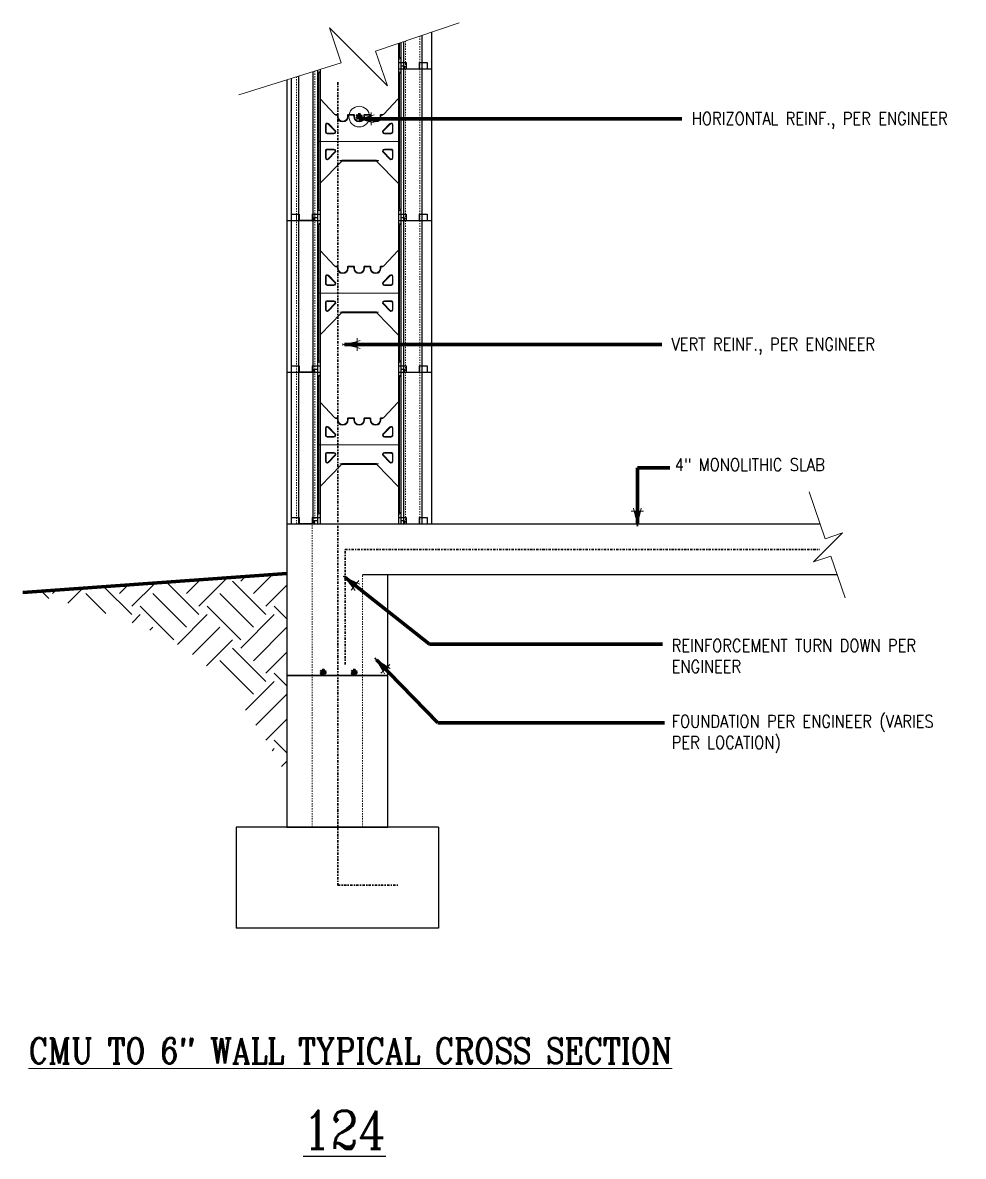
# Model space of a CAD drawing. Header units: inches. Extents: x -60 to 14.5, y 167.8 to 257.5.
import ezdxf

# ---------------------------------------------------------------- set-up
doc = ezdxf.new("R2010")
doc.units = ezdxf.units.IN
doc.header["$MEASUREMENT"] = 0
for name, pattern in [('CENTER', [2, 1.25, -0.25, 0.25, -0.25]), ('DASHED2', [0.375, 0.25, -0.125]), ('HIDDEN', [0.375, 0.25, -0.125])]:
    doc.linetypes.add(name, pattern=pattern)
doc.layers.get('Defpoints').update_dxf_attribs({"color": 252})
for name, color, linetype, lineweight in [('A2 Hatch', 8, 'Continuous', 9), ('DETAILS', 7, 'Continuous', 13), ('DIM', 3, 'Continuous', 13), ('GRADE', 5, 'Continuous', 100), ('REBAR', 2, 'CENTER', 30)]:
    doc.layers.add(name, color=color, linetype=linetype, lineweight=lineweight)
doc.styles.add('ARCTEXT', font='arctext.shx', dxfattribs={"width": 0.85})
doc.styles.add('RomanC', font='romanc.shx', dxfattribs={"width": 0.85, "height": 5})
doc.dimstyles.new('ARCTEXT1-4', dxfattribs={"dimtxt": 4, "dimasz": 2, "dimexe": 2, "dimexo": 2, "dimgap": 2, "dimtad": 1, "dimdec": 4, "dimzin": 3, "dimdsep": 46, "dimlunit": 4, "dimtxsty": 'ARCTEXT', "dimblk": 'ARCHTICK', "dimcen": 2, "dimaunit": 1, "dimadec": 0, "dimazin": 0, "dimtfac": 1, "dimtdec": 4, "dimtmove": 2, "dimatfit": 3, "dimldrblk": 'arrow', "dimfxl": 0, "dimtolj": 1, "dimtzin": 0, "dimarcsym": 0})

# ---------------------------------------------------------------- blocks, each defined once
blk = doc.blocks.new('_ArchTick')
at = {"color": 0, "linetype": 'ByBlock', "const_width": 0.15}
blk.add_lwpolyline([(-0.5, -0.5), (0.5, 0.5)], dxfattribs=at)
blk = doc.blocks.new('arrow')
at = {"layer": 'DIM'}
blk.add_hatch(color=253, dxfattribs=at).paths.add_polyline_path([(-2, 0.5), (-2, -0.5), (0, 0)])
at = {"layer": 'DIM', "lineweight": 9}
for points in [[(-2, 0.98), (-2, 0.5), (-2.47, 0.62)], [(0.37, 0.09), (0, 0)], [(0.37, -0.09), (0, 0)], [(-2, -0.98), (-2, -0.5), (-2.47, -0.62)]]:
    blk.add_lwpolyline(points, dxfattribs=at)
at = {"layer": 'DIM', "lineweight": 15}
blk.add_lwpolyline([(0, 0), (-2, -0.5), (-2, 0.5), (0, 0)], dxfattribs=at)

msp = doc.modelspace()

# ---------------------------------------------------------------- hatches: boundary and pattern name
at = {"layer": 'A2 Hatch', "ltscale": 0.15}
h = msp.add_hatch(dxfattribs=at)
h.set_pattern_fill('EARTH', color=256, scale=15, angle=45, style=0)
h.set_pattern_definition([(45, (-8632.0717, 3159.999), (4e-16, 5.3033009), [3.75, -3.75]), (45, (-8633.066, 3160.9932), (4e-16, 5.3033009), [3.75, -3.75]), (45, (-8634.0604, 3161.9876), (4e-16, 5.3033009), [3.75, -3.75]), (135, (-8634.0604, 3162.6505), (-5.3033009, 4e-16), [3.75, -3.75]), (135, (-8633.066, 3163.645), (-5.3033009, 4e-16), [3.75, -3.75]), (135, (-8632.0717, 3164.6392), (-5.3033009, 4e-16), [3.75, -3.75])])
edge = h.paths.add_edge_path()
edge.add_line((-39.064, 213.944), (-59.973, 212.455))
edge.add_spline(control_points=[(-59.973, 212.455), (-54.767, 211.273), (-45.691, 209.212), (-41.045, 201.312), (-39.064, 197.944)], knot_values=[0, 0, 0, 0, 15.18061, 26.4642, 26.4642, 26.4642, 26.4642], degree=3, periodic=0)
edge.add_line((-39.064, 197.944), (-39.064, 213.944))
at = {"layer": 'REBAR', "ltscale": 0.15}
h = msp.add_hatch(color=256, dxfattribs=at)
edge = h.paths.add_edge_path()
edge.add_arc((-33.339, 250.111), 0.224, 0, 360)
h = msp.add_hatch(color=256, dxfattribs=at)
edge = h.paths.add_edge_path()
edge.add_arc((-36.193, 206.145), 0.224, 0, 360)
h = msp.add_hatch(color=256, dxfattribs=at)
edge = h.paths.add_edge_path()
edge.add_arc((-33.739, 206.145), 0.224, 0, 360)

# ---------------------------------------------------------------- linework, layer by layer
at = {"color": 1}
for p, q in [((-27.614, 256.794), (-27.614, 253.886)), ((-30.239, 255.904), (-30.239, 253.886)), ((-30.039, 255.972), (-30.039, 253.886)), ((-29.824, 256.045), (-29.824, 253.886)), ((-28.379, 256.535), (-28.379, 253.886)), ((-30.239, 254.386), (-30.239, 241.886)), ((-30.239, 254.386), (-29.614, 254.386)), ((-30.239, 254.386), (-30.239, 253.886)), ((-30.239, 254.386), (-29.614, 254.386)), ((-30.239, 254.386), (-30.239, 253.886)), ((-30.239, 254.386), (-29.614, 254.386)), ((-30.239, 254.386), (-30.239, 253.886)), ((-30.239, 254.386), (-29.614, 254.386)), ((-30.239, 254.386), (-30.239, 253.886)), ((-30.239, 253.886), (-30.039, 253.886)), ((-30.239, 253.886), (-27.614, 253.886)), ((-30.239, 253.886), (-30.039, 253.886)), ((-30.239, 253.886), (-27.614, 253.886)), ((-30.239, 253.886), (-30.039, 253.886)), ((-30.239, 253.886), (-27.614, 253.886)), ((-30.239, 253.886), (-30.039, 253.886)), ((-30.239, 253.886), (-27.614, 253.886)), ((-30.039, 254.136), (-30.039, 241.886)), ((-30.039, 254.136), (-29.789, 254.136)), ((-30.039, 254.136), (-29.789, 254.136)), ((-30.039, 254.136), (-29.789, 254.136)), ((-30.039, 254.136), (-29.789, 254.136)), ((-29.824, 253.886), (-27.614, 253.886)), ((-29.824, 253.886), (-29.824, 241.886)), ((-29.824, 253.886), (-27.614, 253.886)), ((-29.824, 253.886), (-27.614, 253.886)), ((-29.824, 253.886), (-27.614, 253.886)), ((-29.789, 254.136), (-29.789, 253.886)), ((-29.789, 254.136), (-29.789, 253.886)), ((-29.789, 254.136), (-29.789, 253.886)), ((-29.789, 254.136), (-29.789, 253.886)), ((-29.614, 254.386), (-29.614, 253.886)), ((-29.614, 254.386), (-29.614, 253.886)), ((-29.614, 254.386), (-29.614, 253.886)), ((-29.614, 254.386), (-29.614, 253.886)), ((-28.589, 254.386), (-28.589, 253.886)), ((-28.589, 254.386), (-27.964, 254.386)), ((-28.589, 254.386), (-28.589, 253.886)), ((-28.589, 254.386), (-27.964, 254.386)), ((-28.589, 254.386), (-28.589, 253.886)), ((-28.589, 254.386), (-27.964, 254.386)), ((-28.589, 254.386), (-28.589, 253.886)), ((-28.589, 254.386), (-27.964, 254.386)), ((-28.379, 253.886), (-28.379, 241.886)), ((-27.964, 254.386), (-27.964, 253.886)), ((-27.964, 254.386), (-27.964, 253.886)), ((-27.964, 254.386), (-27.964, 253.886)), ((-27.964, 254.386), (-27.964, 253.886)), ((-27.614, 253.886), (-27.614, 241.886)), ((-39.064, 253.024), (-39.064, 241.886)), ((-38.714, 253.133), (-38.714, 241.886)), ((-38.139, 253.313), (-38.139, 241.886)), ((-37.014, 253.665), (-37.014, 241.886)), ((-36.639, 253.783), (-36.639, 241.886)), ((-36.439, 253.845), (-36.439, 241.886)), ((-38.714, 242.386), (-38.089, 242.386)), ((-38.714, 242.386), (-38.714, 229.886)), ((-38.714, 242.386), (-38.089, 242.386)), ((-38.714, 242.386), (-38.089, 242.386)), ((-38.714, 242.386), (-38.089, 242.386)), ((-38.139, 242.386), (-38.139, 229.886)), ((-38.089, 242.386), (-38.089, 241.886)), ((-38.089, 242.386), (-38.089, 241.886)), ((-38.089, 242.386), (-38.089, 241.886)), ((-38.089, 242.386), (-38.089, 241.886)), ((-37.064, 242.386), (-37.064, 241.886)), ((-37.064, 242.386), (-36.439, 242.386)), ((-37.064, 242.386), (-37.064, 241.886)), ((-37.064, 242.386), (-36.439, 242.386)), ((-37.064, 242.386), (-37.064, 241.886)), ((-37.064, 242.386), (-36.439, 242.386)), ((-37.064, 242.386), (-37.064, 241.886)), ((-37.064, 242.386), (-36.439, 242.386)), ((-37.014, 242.386), (-37.014, 229.886)), ((-36.439, 242.386), (-36.439, 229.886)), ((-36.439, 242.386), (-36.439, 241.886)), ((-36.439, 242.386), (-36.439, 241.886)), ((-36.439, 242.386), (-36.439, 241.886)), ((-36.439, 242.386), (-36.439, 241.886)), ((-30.239, 242.386), (-30.239, 229.886)), ((-30.239, 242.386), (-29.614, 242.386)), ((-30.239, 242.386), (-30.239, 241.886)), ((-30.239, 242.386), (-29.614, 242.386)), ((-30.239, 242.386), (-30.239, 241.886)), ((-30.239, 242.386), (-29.614, 242.386)), ((-30.239, 242.386), (-30.239, 241.886)), ((-30.239, 242.386), (-29.614, 242.386)), ((-30.239, 242.386), (-30.239, 241.886)), ((-29.614, 242.386), (-29.614, 241.886)), ((-29.614, 242.386), (-29.614, 241.886)), ((-29.614, 242.386), (-29.614, 241.886)), ((-29.614, 242.386), (-29.614, 241.886)), ((-28.589, 242.386), (-28.589, 241.886)), ((-28.589, 242.386), (-27.964, 242.386)), ((-28.589, 242.386), (-28.589, 241.886)), ((-28.589, 242.386), (-27.964, 242.386)), ((-28.589, 242.386), (-28.589, 241.886)), ((-28.589, 242.386), (-27.964, 242.386)), ((-28.589, 242.386), (-28.589, 241.886)), ((-28.589, 242.386), (-27.964, 242.386)), ((-27.964, 242.386), (-27.964, 241.886)), ((-27.964, 242.386), (-27.964, 241.886)), ((-27.964, 242.386), (-27.964, 241.886)), ((-27.964, 242.386), (-27.964, 241.886)), ((-39.064, 241.886), (-36.439, 241.886)), ((-39.064, 241.886), (-36.889, 241.886)), ((-39.064, 241.886), (-39.064, 229.886)), ((-39.064, 241.886), (-36.889, 241.886)), ((-39.064, 241.886), (-36.439, 241.886)), ((-39.064, 241.886), (-36.439, 241.886)), ((-39.064, 241.886), (-36.889, 241.886)), ((-39.064, 241.886), (-36.889, 241.886)), ((-39.064, 241.886), (-36.439, 241.886)), ((-39.064, 241.886), (-36.439, 241.886)), ((-39.064, 241.886), (-36.889, 241.886)), ((-39.064, 241.886), (-36.889, 241.886)), ((-39.064, 241.886), (-36.439, 241.886)), ((-39.064, 241.886), (-36.439, 241.886)), ((-39.064, 241.886), (-36.889, 241.886)), ((-39.064, 241.886), (-36.889, 241.886)), ((-39.064, 241.886), (-36.439, 241.886)), ((-37.014, 241.886), (-38.139, 241.886)), ((-37.014, 241.886), (-38.139, 241.886)), ((-37.014, 241.886), (-38.139, 241.886)), ((-37.014, 241.886), (-38.139, 241.886)), ((-37.014, 241.886), (-38.139, 241.886)), ((-37.014, 241.886), (-38.139, 241.886)), ((-37.014, 241.886), (-38.139, 241.886)), ((-37.014, 241.886), (-38.139, 241.886)), ((-36.889, 242.136), (-36.889, 241.886)), ((-36.889, 242.136), (-36.639, 242.136)), ((-36.889, 242.136), (-36.889, 241.886)), ((-36.889, 242.136), (-36.639, 242.136)), ((-36.889, 242.136), (-36.889, 241.886)), ((-36.889, 242.136), (-36.639, 242.136)), ((-36.889, 242.136), (-36.889, 241.886)), ((-36.889, 242.136), (-36.639, 242.136)), ((-36.639, 242.136), (-36.639, 229.886)), ((-36.639, 241.886), (-36.439, 241.886)), ((-36.639, 241.886), (-36.439, 241.886)), ((-36.639, 241.886), (-36.439, 241.886)), ((-36.639, 241.886), (-36.439, 241.886)), ((-36.639, 241.886), (-36.439, 241.886)), ((-36.639, 241.886), (-36.439, 241.886)), ((-36.639, 241.886), (-36.439, 241.886)), ((-36.639, 241.886), (-36.439, 241.886)), ((-30.239, 241.886), (-30.039, 241.886)), ((-30.239, 241.886), (-27.614, 241.886)), ((-30.239, 241.886), (-30.039, 241.886)), ((-30.239, 241.886), (-27.614, 241.886)), ((-30.239, 241.886), (-30.039, 241.886)), ((-30.239, 241.886), (-27.614, 241.886)), ((-30.239, 241.886), (-30.039, 241.886)), ((-30.239, 241.886), (-27.614, 241.886)), ((-30.039, 242.136), (-30.039, 229.886)), ((-30.039, 242.136), (-29.789, 242.136)), ((-30.039, 242.136), (-29.789, 242.136)), ((-30.039, 242.136), (-29.789, 242.136)), ((-30.039, 242.136), (-29.789, 242.136)), ((-29.824, 241.886), (-27.614, 241.886)), ((-29.824, 241.886), (-29.824, 229.886)), ((-29.824, 241.886), (-27.614, 241.886)), ((-29.824, 241.886), (-27.614, 241.886)), ((-29.824, 241.886), (-27.614, 241.886)), ((-29.789, 242.136), (-29.789, 241.886)), ((-29.789, 242.136), (-29.789, 241.886)), ((-29.789, 242.136), (-29.789, 241.886)), ((-29.789, 242.136), (-29.789, 241.886)), ((-28.379, 241.886), (-28.379, 229.886)), ((-27.614, 241.886), (-27.614, 229.886)), ((-39.064, 229.886), (-39.064, 217.886)), ((-39.064, 229.886), (-36.889, 229.886)), ((-39.064, 229.886), (-36.439, 229.886)), ((-39.064, 229.886), (-36.439, 229.886)), ((-39.064, 229.886), (-36.889, 229.886)), ((-39.064, 229.886), (-36.889, 229.886)), ((-39.064, 229.886), (-36.439, 229.886)), ((-39.064, 229.886), (-36.439, 229.886)), ((-39.064, 229.886), (-36.889, 229.886)), ((-39.064, 229.886), (-36.889, 229.886)), ((-39.064, 229.886), (-36.439, 229.886)), ((-39.064, 229.886), (-36.439, 229.886)), ((-39.064, 229.886), (-36.889, 229.886)), ((-39.064, 229.886), (-36.889, 229.886)), ((-39.064, 229.886), (-36.439, 229.886)), ((-39.064, 229.885), (-36.439, 229.885)), ((-39.064, 229.885), (-36.889, 229.885)), ((-38.714, 230.386), (-38.089, 230.386)), ((-38.714, 230.386), (-38.714, 217.886)), ((-38.714, 230.386), (-38.089, 230.386)), ((-38.714, 230.386), (-38.089, 230.386)), ((-38.714, 230.386), (-38.089, 230.386)), ((-38.139, 230.386), (-38.139, 217.886)), ((-37.014, 229.886), (-38.139, 229.886)), ((-37.014, 229.886), (-38.139, 229.886)), ((-37.014, 229.886), (-38.139, 229.886)), ((-37.014, 229.886), (-38.139, 229.886)), ((-37.014, 229.886), (-38.139, 229.886)), ((-37.014, 229.886), (-38.139, 229.886)), ((-37.014, 229.886), (-38.139, 229.886)), ((-37.014, 229.885), (-38.139, 229.885)), ((-38.089, 230.386), (-38.089, 229.886)), ((-38.089, 230.386), (-38.089, 229.886)), ((-38.089, 230.386), (-38.089, 229.886)), ((-38.089, 230.386), (-38.089, 229.886)), ((-37.064, 230.386), (-37.064, 229.886)), ((-37.064, 230.386), (-36.439, 230.386)), ((-37.064, 230.386), (-37.064, 229.886)), ((-37.064, 230.386), (-36.439, 230.386)), ((-37.064, 230.386), (-37.064, 229.886)), ((-37.064, 230.386), (-36.439, 230.386)), ((-37.064, 230.386), (-37.064, 229.886)), ((-37.064, 230.386), (-36.439, 230.386)), ((-37.014, 230.386), (-37.014, 217.886)), ((-36.889, 230.136), (-36.889, 229.886)), ((-36.889, 230.136), (-36.639, 230.136)), ((-36.889, 230.136), (-36.889, 229.886)), ((-36.889, 230.136), (-36.639, 230.136)), ((-36.889, 230.136), (-36.889, 229.886)), ((-36.889, 230.136), (-36.639, 230.136)), ((-36.889, 230.136), (-36.889, 229.886)), ((-36.889, 230.136), (-36.639, 230.136)), ((-36.639, 230.136), (-36.639, 217.886)), ((-36.639, 229.886), (-36.439, 229.886)), ((-36.639, 229.886), (-36.439, 229.886)), ((-36.639, 229.886), (-36.439, 229.886)), ((-36.639, 229.886), (-36.439, 229.886)), ((-36.639, 229.886), (-36.439, 229.886)), ((-36.639, 229.886), (-36.439, 229.886)), ((-36.639, 229.886), (-36.439, 229.886)), ((-36.639, 229.885), (-36.439, 229.885)), ((-36.439, 230.386), (-36.439, 217.886)), ((-36.439, 230.386), (-36.439, 229.886)), ((-36.439, 230.386), (-36.439, 229.886)), ((-36.439, 230.386), (-36.439, 229.886)), ((-36.439, 230.386), (-36.439, 229.886)), ((-30.239, 230.386), (-30.239, 217.886)), ((-30.239, 230.386), (-29.614, 230.386)), ((-30.239, 230.386), (-30.239, 229.886)), ((-30.239, 230.386), (-29.614, 230.386)), ((-30.239, 230.386), (-30.239, 229.886)), ((-30.239, 230.386), (-29.614, 230.386)), ((-30.239, 230.386), (-30.239, 229.886)), ((-30.239, 230.386), (-29.614, 230.386)), ((-30.239, 230.386), (-30.239, 229.886)), ((-30.239, 229.886), (-30.039, 229.886)), ((-30.239, 229.886), (-27.614, 229.886)), ((-30.239, 229.886), (-30.039, 229.886)), ((-30.239, 229.886), (-27.614, 229.886)), ((-30.239, 229.886), (-30.039, 229.886)), ((-30.239, 229.886), (-27.614, 229.886)), ((-30.239, 229.886), (-30.039, 229.886)), ((-30.239, 229.886), (-27.614, 229.886)), ((-30.039, 230.136), (-30.039, 217.886)), ((-30.039, 230.136), (-29.789, 230.136)), ((-30.039, 230.136), (-29.789, 230.136)), ((-30.039, 230.136), (-29.789, 230.136)), ((-30.039, 230.136), (-29.789, 230.136)), ((-29.824, 229.886), (-27.614, 229.886)), ((-29.824, 229.886), (-29.824, 217.886)), ((-29.824, 229.886), (-27.614, 229.886)), ((-29.824, 229.886), (-27.614, 229.886)), ((-29.824, 229.886), (-27.614, 229.886)), ((-29.789, 230.136), (-29.789, 229.886)), ((-29.789, 230.136), (-29.789, 229.886)), ((-29.789, 230.136), (-29.789, 229.886)), ((-29.789, 230.136), (-29.789, 229.886)), ((-29.614, 230.386), (-29.614, 229.886)), ((-29.614, 230.386), (-29.614, 229.886)), ((-29.614, 230.386), (-29.614, 229.886)), ((-29.614, 230.386), (-29.614, 229.886)), ((-28.589, 230.386), (-28.589, 229.886)), ((-28.589, 230.386), (-27.964, 230.386)), ((-28.589, 230.386), (-28.589, 229.886)), ((-28.589, 230.386), (-27.964, 230.386)), ((-28.589, 230.386), (-28.589, 229.886)), ((-28.589, 230.386), (-27.964, 230.386)), ((-28.589, 230.386), (-28.589, 229.886)), ((-28.589, 230.386), (-27.964, 230.386)), ((-28.379, 229.886), (-28.379, 217.886)), ((-27.964, 230.386), (-27.964, 229.886)), ((-27.964, 230.386), (-27.964, 229.886)), ((-27.964, 230.386), (-27.964, 229.886)), ((-27.964, 230.386), (-27.964, 229.886)), ((-27.614, 229.886), (-27.614, 217.886)), ((-38.714, 218.386), (-38.089, 218.386)), ((-38.714, 218.386), (-38.089, 218.386)), ((-38.089, 218.386), (-38.089, 217.886)), ((-38.089, 218.386), (-38.089, 217.886)), ((-37.064, 218.386), (-37.064, 217.886)), ((-37.064, 218.386), (-36.439, 218.386)), ((-37.064, 218.386), (-37.064, 217.886)), ((-37.064, 218.386), (-36.439, 218.386)), ((-36.889, 218.136), (-36.889, 217.886)), ((-36.889, 218.136), (-36.639, 218.136)), ((-36.889, 218.136), (-36.889, 217.886)), ((-36.889, 218.136), (-36.639, 218.136)), ((-36.439, 218.386), (-36.439, 217.886)), ((-36.439, 218.386), (-36.439, 217.886)), ((-30.239, 218.386), (-29.614, 218.386)), ((-30.239, 218.386), (-30.239, 217.886)), ((-30.239, 218.386), (-29.614, 218.386)), ((-30.239, 218.386), (-30.239, 217.886)), ((-30.039, 218.136), (-29.789, 218.136)), ((-30.039, 218.136), (-29.789, 218.136)), ((-29.789, 218.136), (-29.789, 217.886)), ((-29.789, 218.136), (-29.789, 217.886)), ((-29.614, 218.386), (-29.614, 217.886)), ((-29.614, 218.386), (-29.614, 217.886)), ((-28.589, 218.386), (-28.589, 217.886)), ((-28.589, 218.386), (-27.964, 218.386)), ((-28.589, 218.386), (-28.589, 217.886)), ((-28.589, 218.386), (-27.964, 218.386)), ((-27.964, 218.386), (-27.964, 217.886)), ((-27.964, 218.386), (-27.964, 217.886)), ((-39.064, 217.886), (-36.889, 217.886)), ((-39.064, 217.886), (-36.439, 217.886)), ((-39.064, 217.886), (-36.439, 217.886)), ((-39.064, 217.886), (-36.889, 217.886)), ((-39.064, 217.886), (-36.889, 217.886)), ((-39.064, 217.886), (-36.439, 217.886)), ((-39.064, 217.885), (-36.439, 217.885)), ((-39.064, 217.885), (-36.889, 217.885)), ((-37.014, 217.886), (-38.139, 217.886)), ((-37.014, 217.886), (-38.139, 217.886)), ((-37.014, 217.886), (-38.139, 217.886)), ((-37.014, 217.885), (-38.139, 217.885)), ((-36.639, 217.886), (-36.439, 217.886)), ((-36.639, 217.886), (-36.439, 217.886)), ((-36.639, 217.886), (-36.439, 217.886)), ((-36.639, 217.885), (-36.439, 217.885)), ((-30.239, 217.886), (-30.039, 217.886)), ((-30.239, 217.886), (-27.614, 217.886)), ((-30.239, 217.886), (-30.039, 217.886)), ((-30.239, 217.886), (-27.614, 217.886)), ((-29.824, 217.886), (-27.614, 217.886)), ((-29.824, 217.886), (-27.614, 217.886))]:
    msp.add_line(p, q, dxfattribs=at)
at = {"color": 1, "linetype": 'HIDDEN', "ltscale": 0.02}
for p, q in [((-30.239, 254.386), (-29.614, 254.386)), ((-30.239, 254.386), (-29.614, 254.386)), ((-30.239, 254.386), (-29.614, 254.386)), ((-30.239, 254.386), (-29.614, 254.386)), ((-30.039, 254.136), (-30.039, 253.886)), ((-30.039, 254.136), (-29.789, 254.136)), ((-30.039, 254.136), (-30.039, 253.886)), ((-30.039, 254.136), (-29.789, 254.136)), ((-30.039, 254.136), (-30.039, 253.886)), ((-30.039, 254.136), (-29.789, 254.136)), ((-30.039, 254.136), (-30.039, 253.886)), ((-30.039, 254.136), (-29.789, 254.136)), ((-29.789, 254.136), (-29.789, 253.886)), ((-29.789, 254.136), (-29.789, 253.886)), ((-29.789, 254.136), (-29.789, 253.886)), ((-29.789, 254.136), (-29.789, 253.886)), ((-29.614, 254.386), (-29.614, 253.886)), ((-29.614, 254.386), (-29.614, 253.886)), ((-29.614, 254.386), (-29.614, 253.886)), ((-29.614, 254.386), (-29.614, 253.886)), ((-28.589, 254.386), (-28.589, 253.886)), ((-28.589, 254.386), (-27.964, 254.386)), ((-28.589, 254.386), (-28.589, 253.886)), ((-28.589, 254.386), (-27.964, 254.386)), ((-28.589, 254.386), (-28.589, 253.886)), ((-28.589, 254.386), (-27.964, 254.386)), ((-28.589, 254.386), (-28.589, 253.886)), ((-28.589, 254.386), (-27.964, 254.386)), ((-27.964, 254.386), (-27.964, 253.886)), ((-27.964, 254.386), (-27.964, 253.886)), ((-27.964, 254.386), (-27.964, 253.886)), ((-27.964, 254.386), (-27.964, 253.886)), ((-38.714, 242.386), (-38.089, 242.386)), ((-38.714, 242.386), (-38.714, 241.886)), ((-38.714, 242.386), (-38.089, 242.386)), ((-38.714, 242.386), (-38.714, 241.886)), ((-38.714, 242.386), (-38.089, 242.386)), ((-38.714, 242.386), (-38.714, 241.886)), ((-38.714, 242.386), (-38.089, 242.386)), ((-38.714, 242.386), (-38.714, 241.886)), ((-38.089, 242.386), (-38.089, 241.886)), ((-38.089, 242.386), (-38.089, 241.886)), ((-38.089, 242.386), (-38.089, 241.886)), ((-38.089, 242.386), (-38.089, 241.886)), ((-37.064, 242.386), (-37.064, 241.886)), ((-37.064, 242.386), (-36.439, 242.386)), ((-37.064, 242.386), (-37.064, 241.886)), ((-37.064, 242.386), (-36.439, 242.386)), ((-37.064, 242.386), (-37.064, 241.886)), ((-37.064, 242.386), (-36.439, 242.386)), ((-37.064, 242.386), (-37.064, 241.886)), ((-37.064, 242.386), (-36.439, 242.386)), ((-30.239, 242.386), (-29.614, 242.386)), ((-30.239, 242.386), (-29.614, 242.386)), ((-30.239, 242.386), (-29.614, 242.386)), ((-30.239, 242.386), (-29.614, 242.386)), ((-29.614, 242.386), (-29.614, 241.886)), ((-29.614, 242.386), (-29.614, 241.886)), ((-29.614, 242.386), (-29.614, 241.886)), ((-29.614, 242.386), (-29.614, 241.886)), ((-28.589, 242.386), (-28.589, 241.886)), ((-28.589, 242.386), (-27.964, 242.386)), ((-28.589, 242.386), (-28.589, 241.886)), ((-28.589, 242.386), (-27.964, 242.386)), ((-28.589, 242.386), (-28.589, 241.886)), ((-28.589, 242.386), (-27.964, 242.386)), ((-28.589, 242.386), (-28.589, 241.886)), ((-28.589, 242.386), (-27.964, 242.386)), ((-27.964, 242.386), (-27.964, 241.886)), ((-27.964, 242.386), (-27.964, 241.886)), ((-27.964, 242.386), (-27.964, 241.886)), ((-27.964, 242.386), (-27.964, 241.886)), ((-30.039, 242.136), (-30.039, 241.886)), ((-30.039, 242.136), (-29.789, 242.136)), ((-30.039, 242.136), (-30.039, 241.886)), ((-30.039, 242.136), (-29.789, 242.136)), ((-30.039, 242.136), (-30.039, 241.886)), ((-30.039, 242.136), (-29.789, 242.136)), ((-30.039, 242.136), (-30.039, 241.886)), ((-30.039, 242.136), (-29.789, 242.136)), ((-29.789, 242.136), (-29.789, 241.886)), ((-29.789, 242.136), (-29.789, 241.886)), ((-29.789, 242.136), (-29.789, 241.886)), ((-29.789, 242.136), (-29.789, 241.886)), ((-38.714, 230.386), (-38.089, 230.386)), ((-38.714, 230.386), (-38.714, 229.886)), ((-38.714, 230.386), (-38.089, 230.386)), ((-38.714, 230.386), (-38.714, 229.886)), ((-38.714, 230.386), (-38.089, 230.386)), ((-38.714, 230.386), (-38.714, 229.886)), ((-38.714, 230.386), (-38.089, 230.386)), ((-38.714, 230.386), (-38.714, 229.886)), ((-38.089, 230.386), (-38.089, 229.886)), ((-38.089, 230.386), (-38.089, 229.886)), ((-38.089, 230.386), (-38.089, 229.886)), ((-38.089, 230.386), (-38.089, 229.886)), ((-37.064, 230.386), (-37.064, 229.886)), ((-37.064, 230.386), (-36.439, 230.386)), ((-37.064, 230.386), (-37.064, 229.886)), ((-37.064, 230.386), (-36.439, 230.386)), ((-37.064, 230.386), (-37.064, 229.886)), ((-37.064, 230.386), (-36.439, 230.386)), ((-37.064, 230.386), (-37.064, 229.886)), ((-37.064, 230.386), (-36.439, 230.386)), ((-30.239, 230.386), (-29.614, 230.386)), ((-30.239, 230.386), (-29.614, 230.386)), ((-30.239, 230.386), (-29.614, 230.386)), ((-30.239, 230.386), (-29.614, 230.386)), ((-30.039, 230.136), (-30.039, 229.886)), ((-30.039, 230.136), (-29.789, 230.136)), ((-30.039, 230.136), (-30.039, 229.886)), ((-30.039, 230.136), (-29.789, 230.136)), ((-30.039, 230.136), (-30.039, 229.886)), ((-30.039, 230.136), (-29.789, 230.136)), ((-30.039, 230.136), (-30.039, 229.886)), ((-30.039, 230.136), (-29.789, 230.136)), ((-29.789, 230.136), (-29.789, 229.886)), ((-29.789, 230.136), (-29.789, 229.886)), ((-29.789, 230.136), (-29.789, 229.886)), ((-29.789, 230.136), (-29.789, 229.886)), ((-29.614, 230.386), (-29.614, 229.886)), ((-29.614, 230.386), (-29.614, 229.886)), ((-29.614, 230.386), (-29.614, 229.886)), ((-29.614, 230.386), (-29.614, 229.886)), ((-28.589, 230.386), (-28.589, 229.886)), ((-28.589, 230.386), (-27.964, 230.386)), ((-28.589, 230.386), (-28.589, 229.886)), ((-28.589, 230.386), (-27.964, 230.386)), ((-28.589, 230.386), (-28.589, 229.886)), ((-28.589, 230.386), (-27.964, 230.386)), ((-28.589, 230.386), (-28.589, 229.886)), ((-28.589, 230.386), (-27.964, 230.386)), ((-27.964, 230.386), (-27.964, 229.886)), ((-27.964, 230.386), (-27.964, 229.886)), ((-27.964, 230.386), (-27.964, 229.886)), ((-27.964, 230.386), (-27.964, 229.886)), ((-38.714, 218.386), (-38.089, 218.386)), ((-38.714, 218.386), (-38.714, 217.886)), ((-38.714, 218.386), (-38.089, 218.386)), ((-38.714, 218.386), (-38.714, 217.886)), ((-38.089, 218.386), (-38.089, 217.886)), ((-38.089, 218.386), (-38.089, 217.886)), ((-37.064, 218.386), (-37.064, 217.886)), ((-37.064, 218.386), (-36.439, 218.386)), ((-37.064, 218.386), (-37.064, 217.886)), ((-37.064, 218.386), (-36.439, 218.386)), ((-30.239, 218.386), (-29.614, 218.386)), ((-30.239, 218.386), (-29.614, 218.386)), ((-30.039, 218.136), (-30.039, 217.886)), ((-30.039, 218.136), (-29.789, 218.136)), ((-30.039, 218.136), (-30.039, 217.886)), ((-30.039, 218.136), (-29.789, 218.136)), ((-29.789, 218.136), (-29.789, 217.886)), ((-29.789, 218.136), (-29.789, 217.886)), ((-29.614, 218.386), (-29.614, 217.886)), ((-29.614, 218.386), (-29.614, 217.886)), ((-28.589, 218.386), (-28.589, 217.886)), ((-28.589, 218.386), (-27.964, 218.386)), ((-28.589, 218.386), (-28.589, 217.886)), ((-28.589, 218.386), (-27.964, 218.386)), ((-27.964, 218.386), (-27.964, 217.886)), ((-27.964, 218.386), (-27.964, 217.886))]:
    msp.add_line(p, q, dxfattribs=at)
at = {"ltscale": 0.15}
for p, q in [((-38.089, 241.886), (-37.064, 241.886)), ((-38.089, 241.886), (-37.064, 241.886)), ((-38.089, 241.886), (-37.064, 241.886)), ((-38.089, 241.886), (-37.064, 241.886)), ((-38.089, 241.886), (-37.064, 241.886)), ((-38.089, 241.886), (-37.064, 241.886)), ((-38.089, 241.886), (-37.064, 241.886)), ((-38.089, 241.886), (-37.064, 241.886)), ((-38.089, 229.886), (-37.064, 229.886)), ((-38.089, 229.886), (-37.064, 229.886)), ((-38.089, 229.886), (-37.064, 229.886)), ((-38.089, 229.886), (-37.064, 229.886)), ((-38.089, 229.886), (-37.064, 229.886)), ((-38.089, 229.886), (-37.064, 229.886)), ((-38.089, 229.886), (-37.064, 229.886)), ((-38.089, 229.885), (-37.064, 229.885)), ((-38.089, 217.886), (-37.064, 217.886)), ((-38.089, 217.886), (-37.064, 217.886)), ((-38.089, 217.886), (-37.064, 217.886)), ((-38.089, 217.885), (-37.064, 217.885)), ((-37.064, 217.886), (3.132, 217.886)), ((-33.064, 213.886), (4.488, 213.886)), ((-27.064, 193.886), (-43.064, 193.886)), ((-43.064, 193.886), (-43.064, 185.886)), ((-27.064, 193.886), (-27.064, 185.886)), ((-27.064, 185.886), (-43.064, 185.886))]:
    msp.add_line(p, q, dxfattribs=at)
msp.add_lwpolyline([(-39.064, 217.886), (-39.064, 205.886), (-31.064, 205.886), (-31.064, 213.886)], dxfattribs=at)
msp.add_lwpolyline([(-39.064, 193.886), (-31.064, 193.886), (-31.064, 205.886), (-39.064, 205.886)], close=True, dxfattribs=at)
at = {"layer": 'A2 Hatch', "linetype": 'DASHED2', "ltscale": 0.15}
for p, q in [((-29.664, 256.099), (-29.664, 253.886)), ((-28.539, 256.481), (-28.539, 253.886)), ((-29.664, 253.886), (-29.664, 241.886)), ((-28.539, 253.886), (-28.539, 241.886)), ((-38.299, 253.263), (-38.299, 241.886)), ((-36.854, 253.715), (-36.854, 241.886)), ((-38.299, 242.386), (-38.299, 229.886)), ((-36.854, 242.386), (-36.854, 229.886)), ((-29.664, 241.886), (-29.664, 229.886)), ((-28.539, 241.886), (-28.539, 229.886)), ((-38.299, 230.386), (-38.299, 217.886)), ((-36.854, 230.386), (-36.854, 217.886)), ((-29.664, 229.886), (-29.664, 217.886)), ((-28.539, 229.886), (-28.539, 217.886))]:
    msp.add_line(p, q, dxfattribs=at)
at = {"layer": 'A2 Hatch', "linetype": 'HIDDEN', "ltscale": 0.15}
for p, q in [((-37.064, 205.886), (-37.064, 217.886)), ((-33.064, 205.886), (-33.064, 213.886)), ((-37.064, 193.886), (-37.064, 205.886)), ((-33.064, 193.886), (-33.064, 205.886))]:
    msp.add_line(p, q, dxfattribs=at)
at = {"layer": 'A2 Hatch', "ltscale": 0.15}
msp.add_circle((-33.339, 250.111), 0.816, dxfattribs=at)
at = {"layer": 'DETAILS', "color": 6, "lineweight": 20}
for p, q in [((-30.239, 255.904), (-30.239, 254.786)), ((-30.139, 255.938), (-30.139, 254.813)), ((-30.232, 254.761), (-30.173, 254.659)), ((-30.139, 254.813), (-30.139, 254.849)), ((-30.086, 254.709), (-30.132, 254.788)), ((-30.173, 254.659), (-30.086, 254.709)), ((-36.591, 253.612), (-36.504, 253.662)), ((-36.545, 253.533), (-36.591, 253.612)), ((-36.539, 253.511), (-36.539, 242.813)), ((-36.539, 253.472), (-36.539, 253.508)), ((-36.504, 253.662), (-36.445, 253.56)), ((-36.439, 253.535), (-36.439, 251.556)), ((-30.239, 251.556), (-30.239, 253.535)), ((-30.232, 253.56), (-30.173, 253.662)), ((-30.173, 253.662), (-30.086, 253.612)), ((-30.139, 253.511), (-30.139, 242.813)), ((-30.139, 253.508), (-30.139, 253.472)), ((-30.086, 253.612), (-30.132, 253.533)), ((-36.439, 251.556), (-36.439, 244.794)), ((-36.411, 251.487), (-35.293, 250.296)), ((-31.384, 250.296), (-30.267, 251.487)), ((-30.239, 244.794), (-30.239, 251.556)), ((-36.014, 249.447), (-36.014, 248.906)), ((-35.964, 249.447), (-35.964, 248.906)), ((-35.272, 248.975), (-35.792, 249.516)), ((-35.236, 249.009), (-35.755, 249.55)), ((-35.221, 250.266), (-35.214, 250.266)), ((-35.064, 250.266), (-35.221, 250.266)), ((-35.214, 250.266), (-35.214, 250.216)), ((-35.214, 250.216), (-35.114, 250.216)), ((-35.064, 250.166), (-35.064, 250.111)), ((-35.014, 250.111), (-35.014, 250.216)), ((-34.264, 250.216), (-34.264, 250.111)), ((-33.764, 250.266), (-34.214, 250.266)), ((-34.214, 250.111), (-34.214, 250.166)), ((-34.164, 250.216), (-33.814, 250.216)), ((-33.764, 250.166), (-33.764, 250.111)), ((-33.714, 250.111), (-33.714, 250.216)), ((-32.964, 250.216), (-32.964, 250.111)), ((-32.464, 250.266), (-32.914, 250.266)), ((-32.914, 250.111), (-32.914, 250.166)), ((-32.864, 250.216), (-32.514, 250.216)), ((-32.464, 250.166), (-32.464, 250.111)), ((-32.414, 250.111), (-32.414, 250.216)), ((-31.664, 250.216), (-31.664, 250.111)), ((-31.456, 250.266), (-31.614, 250.266)), ((-31.614, 250.111), (-31.614, 250.166)), ((-31.564, 250.216), (-31.464, 250.216)), ((-31.464, 250.216), (-31.464, 250.266)), ((-31.464, 250.266), (-31.456, 250.266)), ((-30.922, 249.55), (-31.441, 249.009)), ((-30.886, 249.516), (-31.405, 248.975)), ((-30.714, 248.906), (-30.714, 249.447)), ((-30.664, 248.906), (-30.664, 249.447)), ((-35.864, 248.806), (-35.344, 248.806)), ((-35.864, 248.756), (-35.344, 248.756)), ((-31.333, 248.806), (-30.814, 248.806)), ((-31.333, 248.756), (-30.814, 248.756)), ((-36.539, 248.136), (-30.139, 248.136)), ((-36.014, 247.386), (-36.014, 246.845)), ((-35.964, 247.386), (-35.964, 246.845)), ((-35.344, 247.536), (-35.864, 247.536)), ((-35.344, 247.486), (-35.864, 247.486)), ((-35.792, 246.775), (-35.272, 247.316)), ((-35.755, 246.741), (-35.236, 247.282)), ((-31.441, 247.282), (-30.922, 246.741)), ((-31.405, 247.316), (-30.886, 246.775)), ((-30.814, 247.536), (-31.333, 247.536)), ((-30.814, 247.486), (-31.333, 247.486)), ((-30.714, 246.845), (-30.714, 247.386)), ((-30.664, 246.845), (-30.664, 247.386)), ((-36.409, 244.865), (-34.758, 246.542)), ((-34.709, 246.656), (-34.865, 246.64)), ((-34.865, 246.621), (-34.709, 246.606)), ((-33.339, 246.656), (-34.709, 246.656)), ((-34.709, 246.606), (-33.339, 246.606)), ((-34.652, 246.586), (-33.339, 246.586)), ((-31.968, 246.656), (-33.339, 246.656)), ((-33.339, 246.606), (-31.968, 246.606)), ((-33.339, 246.586), (-32.026, 246.586)), ((-31.812, 246.64), (-31.968, 246.656)), ((-31.968, 246.606), (-31.812, 246.621)), ((-31.92, 246.542), (-30.268, 244.865)), ((-36.439, 242.786), (-36.439, 244.794)), ((-30.239, 244.794), (-30.239, 242.786)), ((-36.545, 242.788), (-36.591, 242.709)), ((-36.591, 242.709), (-36.504, 242.659)), ((-36.539, 242.849), (-36.539, 242.813)), ((-36.504, 242.659), (-36.445, 242.761)), ((-30.232, 242.761), (-30.173, 242.659)), ((-30.173, 242.659), (-30.086, 242.709)), ((-30.139, 242.813), (-30.139, 242.849)), ((-30.086, 242.709), (-30.132, 242.788)), ((-36.591, 241.612), (-36.504, 241.662)), ((-36.545, 241.533), (-36.591, 241.612)), ((-36.539, 241.511), (-36.539, 230.813)), ((-36.539, 241.472), (-36.539, 241.508)), ((-36.504, 241.662), (-36.445, 241.56)), ((-36.439, 241.535), (-36.439, 239.556)), ((-30.239, 239.556), (-30.239, 241.535)), ((-30.232, 241.56), (-30.173, 241.662)), ((-30.173, 241.662), (-30.086, 241.612)), ((-30.139, 241.511), (-30.139, 230.813)), ((-30.139, 241.508), (-30.139, 241.472)), ((-30.086, 241.612), (-30.132, 241.533)), ((-36.439, 239.556), (-36.439, 232.794)), ((-30.239, 232.794), (-30.239, 239.556)), ((-36.411, 239.487), (-35.293, 238.296)), ((-31.384, 238.296), (-30.267, 239.487)), ((-35.221, 238.266), (-35.214, 238.266)), ((-35.064, 238.266), (-35.221, 238.266)), ((-35.214, 238.266), (-35.214, 238.216)), ((-35.214, 238.216), (-35.114, 238.216)), ((-35.064, 238.166), (-35.064, 238.111)), ((-35.014, 238.111), (-35.014, 238.216)), ((-34.264, 238.216), (-34.264, 238.111)), ((-33.764, 238.266), (-34.214, 238.266)), ((-34.214, 238.111), (-34.214, 238.166)), ((-34.164, 238.216), (-33.814, 238.216)), ((-33.764, 238.166), (-33.764, 238.111)), ((-33.714, 238.111), (-33.714, 238.216)), ((-32.964, 238.216), (-32.964, 238.111)), ((-32.464, 238.266), (-32.914, 238.266)), ((-32.914, 238.111), (-32.914, 238.166)), ((-32.864, 238.216), (-32.514, 238.216)), ((-32.464, 238.166), (-32.464, 238.111)), ((-32.414, 238.111), (-32.414, 238.216)), ((-31.664, 238.216), (-31.664, 238.111)), ((-31.456, 238.266), (-31.614, 238.266)), ((-31.614, 238.111), (-31.614, 238.166)), ((-31.564, 238.216), (-31.464, 238.216)), ((-31.464, 238.216), (-31.464, 238.266)), ((-31.464, 238.266), (-31.456, 238.266)), ((-36.014, 237.447), (-36.014, 236.906)), ((-35.964, 237.447), (-35.964, 236.906)), ((-35.272, 236.975), (-35.792, 237.516)), ((-35.236, 237.009), (-35.755, 237.55)), ((-30.922, 237.55), (-31.441, 237.009)), ((-30.886, 237.516), (-31.405, 236.975)), ((-30.714, 236.906), (-30.714, 237.447)), ((-30.664, 236.906), (-30.664, 237.447)), ((-36.539, 236.136), (-30.139, 236.136)), ((-35.864, 236.806), (-35.344, 236.806)), ((-35.864, 236.756), (-35.344, 236.756)), ((-31.333, 236.806), (-30.814, 236.806)), ((-31.333, 236.756), (-30.814, 236.756)), ((-36.014, 235.386), (-36.014, 234.845)), ((-35.964, 235.386), (-35.964, 234.845)), ((-35.344, 235.536), (-35.864, 235.536)), ((-35.344, 235.486), (-35.864, 235.486)), ((-35.792, 234.775), (-35.272, 235.316)), ((-35.755, 234.741), (-35.236, 235.282)), ((-31.441, 235.282), (-30.922, 234.741)), ((-31.405, 235.316), (-30.886, 234.775)), ((-30.814, 235.536), (-31.333, 235.536)), ((-30.814, 235.486), (-31.333, 235.486)), ((-30.714, 234.845), (-30.714, 235.386)), ((-30.664, 234.845), (-30.664, 235.386)), ((-36.409, 232.865), (-34.758, 234.542)), ((-34.709, 234.656), (-34.865, 234.64)), ((-34.865, 234.621), (-34.709, 234.606)), ((-33.339, 234.656), (-34.709, 234.656)), ((-34.709, 234.606), (-33.339, 234.606)), ((-34.652, 234.586), (-33.339, 234.586)), ((-31.968, 234.656), (-33.339, 234.656)), ((-33.339, 234.606), (-31.968, 234.606)), ((-33.339, 234.586), (-32.026, 234.586)), ((-31.812, 234.64), (-31.968, 234.656)), ((-31.968, 234.606), (-31.812, 234.621)), ((-31.92, 234.542), (-30.268, 232.865)), ((-36.439, 230.786), (-36.439, 232.794)), ((-30.239, 232.794), (-30.239, 230.786)), ((-36.545, 230.788), (-36.591, 230.709)), ((-36.591, 230.709), (-36.504, 230.659)), ((-36.539, 230.849), (-36.539, 230.813)), ((-36.504, 230.659), (-36.445, 230.761)), ((-30.232, 230.761), (-30.173, 230.659)), ((-30.173, 230.659), (-30.086, 230.709)), ((-30.139, 230.813), (-30.139, 230.849)), ((-30.086, 230.709), (-30.132, 230.788)), ((-36.591, 229.612), (-36.504, 229.662)), ((-36.504, 229.662), (-36.445, 229.56)), ((-30.232, 229.56), (-30.173, 229.662)), ((-30.173, 229.662), (-30.086, 229.612)), ((-36.545, 229.533), (-36.591, 229.612)), ((-36.539, 229.511), (-36.539, 218.813)), ((-36.539, 229.472), (-36.539, 229.508)), ((-36.439, 229.535), (-36.439, 227.556)), ((-30.239, 227.556), (-30.239, 229.535)), ((-30.139, 229.511), (-30.139, 218.813)), ((-30.139, 229.508), (-30.139, 229.472)), ((-30.086, 229.612), (-30.132, 229.533)), ((-36.439, 227.556), (-36.439, 220.794)), ((-36.411, 227.486), (-35.293, 226.296)), ((-31.384, 226.296), (-30.267, 227.486)), ((-30.239, 220.794), (-30.239, 227.556)), ((-35.221, 226.266), (-35.214, 226.266)), ((-35.064, 226.266), (-35.221, 226.266)), ((-35.214, 226.266), (-35.214, 226.216)), ((-35.214, 226.216), (-35.114, 226.216)), ((-35.064, 226.166), (-35.064, 226.111)), ((-35.014, 226.111), (-35.014, 226.216)), ((-34.264, 226.216), (-34.264, 226.111)), ((-33.764, 226.266), (-34.214, 226.266)), ((-34.214, 226.111), (-34.214, 226.166)), ((-34.164, 226.216), (-33.814, 226.216)), ((-33.764, 226.166), (-33.764, 226.111)), ((-33.714, 226.111), (-33.714, 226.216)), ((-32.964, 226.216), (-32.964, 226.111)), ((-32.464, 226.266), (-32.914, 226.266)), ((-32.914, 226.111), (-32.914, 226.166)), ((-32.864, 226.216), (-32.514, 226.216)), ((-32.464, 226.166), (-32.464, 226.111)), ((-32.414, 226.111), (-32.414, 226.216)), ((-31.664, 226.216), (-31.664, 226.111)), ((-31.456, 226.266), (-31.614, 226.266)), ((-31.614, 226.111), (-31.614, 226.166)), ((-31.564, 226.216), (-31.464, 226.216)), ((-31.464, 226.216), (-31.464, 226.266)), ((-31.464, 226.266), (-31.456, 226.266)), ((-36.014, 225.447), (-36.014, 224.906)), ((-35.964, 225.447), (-35.964, 224.906)), ((-35.272, 224.975), (-35.792, 225.516)), ((-35.236, 225.009), (-35.755, 225.55)), ((-30.922, 225.55), (-31.441, 225.009)), ((-30.886, 225.516), (-31.405, 224.975)), ((-30.714, 224.906), (-30.714, 225.447)), ((-30.664, 224.906), (-30.664, 225.447)), ((-35.864, 224.806), (-35.344, 224.806)), ((-35.864, 224.756), (-35.344, 224.756)), ((-31.333, 224.806), (-30.814, 224.806)), ((-31.333, 224.756), (-30.814, 224.756)), ((-36.539, 224.136), (-30.139, 224.136)), ((-36.014, 223.386), (-36.014, 222.844)), ((-35.964, 223.386), (-35.964, 222.844)), ((-35.344, 223.536), (-35.864, 223.536)), ((-35.344, 223.486), (-35.864, 223.486)), ((-30.814, 223.536), (-31.333, 223.536)), ((-30.814, 223.486), (-31.333, 223.486)), ((-30.714, 222.844), (-30.714, 223.386)), ((-30.664, 222.844), (-30.664, 223.386)), ((-36.409, 220.865), (-34.758, 222.542)), ((-35.792, 222.775), (-35.272, 223.316)), ((-35.755, 222.741), (-35.236, 223.282)), ((-34.709, 222.656), (-34.865, 222.64)), ((-34.865, 222.621), (-34.709, 222.606)), ((-33.339, 222.656), (-34.709, 222.656)), ((-34.709, 222.606), (-33.339, 222.606)), ((-34.652, 222.586), (-33.339, 222.586)), ((-31.968, 222.656), (-33.339, 222.656)), ((-33.339, 222.606), (-31.968, 222.606)), ((-33.339, 222.586), (-32.026, 222.586)), ((-31.812, 222.64), (-31.968, 222.656)), ((-31.968, 222.606), (-31.812, 222.621)), ((-31.92, 222.542), (-30.268, 220.865)), ((-31.441, 223.282), (-30.922, 222.741)), ((-31.405, 223.316), (-30.886, 222.775)), ((-36.439, 218.786), (-36.439, 220.794)), ((-30.239, 220.794), (-30.239, 218.786)), ((-36.545, 218.788), (-36.591, 218.709)), ((-36.591, 218.709), (-36.504, 218.659)), ((-36.539, 218.849), (-36.539, 218.813)), ((-36.504, 218.659), (-36.445, 218.761)), ((-30.232, 218.761), (-30.173, 218.659)), ((-30.173, 218.659), (-30.086, 218.709)), ((-30.139, 218.813), (-30.139, 218.849)), ((-30.086, 218.709), (-30.132, 218.788))]:
    msp.add_line(p, q, dxfattribs=at)
for centre, radius, start, end in [((-30.189, 254.786), 0.05, 180, 210), ((-30.089, 254.813), 0.05, 180, 210), ((-36.589, 253.508), 0.05, 0, 30), ((-36.489, 253.535), 0.05, 0, 30), ((-30.189, 253.535), 0.05, 150, 180), ((-30.089, 253.508), 0.05, 150, 180), ((-36.339, 251.556), 0.1, 180, 223.83086), ((-30.339, 251.556), 0.1, 316.16914, 360), ((-35.221, 250.366), 0.1, 223.83086, 270), ((-31.456, 250.366), 0.1, 270, 316.16914), ((-35.864, 249.447), 0.15, 43.83086, 180), ((-35.864, 249.447), 0.1, 43.83086, 180), ((-35.114, 250.166), 0.05, 360, 90), ((-35.064, 250.216), 0.05, 0, 90), ((-34.639, 250.111), 0.425, 180, 360), ((-34.639, 250.111), 0.375, 180, 0), ((-34.214, 250.216), 0.05, 90, 180), ((-34.164, 250.166), 0.05, 90, 180), ((-33.814, 250.166), 0.05, 360, 90), ((-33.764, 250.216), 0.05, 0, 90), ((-33.339, 250.111), 0.425, 180, 270), ((-33.339, 250.111), 0.375, 180, 270), ((-33.339, 250.111), 0.425, 270, 0), ((-33.339, 250.111), 0.375, 270, 0), ((-32.914, 250.216), 0.05, 90, 180), ((-32.864, 250.166), 0.05, 90, 180), ((-32.514, 250.166), 0.05, 0, 90), ((-32.464, 250.216), 0.05, 0, 90), ((-32.039, 250.111), 0.425, 180, 0), ((-32.039, 250.111), 0.375, 180, 0), ((-31.614, 250.216), 0.05, 90, 180), ((-31.564, 250.166), 0.05, 90, 180), ((-30.814, 249.447), 0.15, 0, 136.16914), ((-30.814, 249.447), 0.1, 0, 136.16914), ((-35.864, 248.906), 0.15, 180, 270), ((-35.864, 248.906), 0.1, 180, 270), ((-35.344, 248.906), 0.15, 270, 43.83086), ((-35.344, 248.906), 0.1, 270, 43.83086), ((-31.333, 248.906), 0.15, 136.16914, 270), ((-31.333, 248.906), 0.1, 136.16914, 270), ((-30.814, 248.906), 0.15, 270, 0), ((-30.814, 248.906), 0.1, 270, 360), ((-35.864, 247.386), 0.15, 90, 180), ((-35.864, 246.845), 0.15, 180, 316.16914), ((-35.864, 247.386), 0.1, 90, 180), ((-35.864, 246.845), 0.1, 180, 316.16914), ((-35.344, 247.386), 0.15, 316.16914, 90), ((-35.344, 247.386), 0.1, 316.16914, 90), ((-31.333, 247.386), 0.15, 90, 223.83086), ((-31.333, 247.386), 0.1, 90, 223.83086), ((-30.814, 246.845), 0.15, 223.83086, 360), ((-30.814, 246.845), 0.1, 223.83086, 0), ((-30.814, 247.386), 0.15, 360, 90), ((-30.814, 247.386), 0.1, 0, 90), ((-36.439, 246.049), 0.1, 180, 209.74488), ((-34.864, 246.631), 0.01, 97.40989, 262.59011), ((-34.652, 246.436), 0.15, 90, 135), ((-32.026, 246.436), 0.15, 45, 90), ((-31.814, 246.631), 0.01, 277.40989, 82.59011), ((-36.339, 244.794), 0.1, 135, 180), ((-30.339, 244.794), 0.1, 360, 45), ((-36.589, 242.813), 0.05, 330, 360), ((-36.489, 242.786), 0.05, 330, 360), ((-30.189, 242.786), 0.05, 180, 210), ((-30.089, 242.813), 0.05, 180, 210), ((-36.589, 241.508), 0.05, 0, 30), ((-36.489, 241.535), 0.05, 0, 30), ((-30.189, 241.535), 0.05, 150, 180), ((-30.089, 241.508), 0.05, 150, 180), ((-36.339, 239.556), 0.1, 180, 223.83086), ((-30.339, 239.556), 0.1, 316.16914, 360), ((-35.221, 238.366), 0.1, 223.83086, 270), ((-35.114, 238.166), 0.05, 360, 90), ((-35.064, 238.216), 0.05, 0, 90), ((-34.639, 238.111), 0.425, 180, 360), ((-34.639, 238.111), 0.375, 180, 0), ((-34.214, 238.216), 0.05, 90, 180), ((-34.164, 238.166), 0.05, 90, 180), ((-33.814, 238.166), 0.05, 360, 90), ((-33.764, 238.216), 0.05, 0, 90), ((-33.339, 238.111), 0.425, 180, 270), ((-33.339, 238.111), 0.375, 180, 270), ((-33.339, 238.111), 0.425, 270, 0), ((-33.339, 238.111), 0.375, 270, 0), ((-32.914, 238.216), 0.05, 90, 180), ((-32.864, 238.166), 0.05, 90, 180), ((-32.514, 238.166), 0.05, 0, 90), ((-32.464, 238.216), 0.05, 0, 90), ((-32.039, 238.111), 0.425, 180, 0), ((-32.039, 238.111), 0.375, 180, 0), ((-31.614, 238.216), 0.05, 90, 180), ((-31.564, 238.166), 0.05, 90, 180), ((-31.456, 238.366), 0.1, 270, 316.16914), ((-35.864, 237.447), 0.15, 43.83086, 180), ((-35.864, 236.906), 0.15, 180, 270), ((-35.864, 237.447), 0.1, 43.83086, 180), ((-35.864, 236.906), 0.1, 180, 270), ((-35.344, 236.906), 0.15, 270, 43.83086), ((-35.344, 236.906), 0.1, 270, 43.83086), ((-31.333, 236.906), 0.15, 136.16914, 270), ((-31.333, 236.906), 0.1, 136.16914, 270), ((-30.814, 237.447), 0.15, 0, 136.16914), ((-30.814, 237.447), 0.1, 0, 136.16914), ((-30.814, 236.906), 0.15, 270, 0), ((-30.814, 236.906), 0.1, 270, 360), ((-35.864, 235.386), 0.15, 90, 180), ((-35.864, 235.386), 0.1, 90, 180), ((-35.344, 235.386), 0.15, 316.16914, 90), ((-35.344, 235.386), 0.1, 316.16914, 90), ((-31.333, 235.386), 0.15, 90, 223.83086), ((-31.333, 235.386), 0.1, 90, 223.83086), ((-30.814, 235.386), 0.15, 360, 90), ((-30.814, 235.386), 0.1, 0, 90), ((-35.864, 234.845), 0.15, 180, 316.16914), ((-35.864, 234.845), 0.1, 180, 316.16914), ((-34.864, 234.631), 0.01, 97.40989, 262.59011), ((-34.652, 234.436), 0.15, 90, 135), ((-32.026, 234.436), 0.15, 45, 90), ((-31.814, 234.631), 0.01, 277.40989, 82.59011), ((-30.814, 234.845), 0.15, 223.83086, 360), ((-30.814, 234.845), 0.1, 223.83086, 0), ((-36.439, 234.049), 0.1, 180, 209.74488), ((-36.339, 232.794), 0.1, 135, 180), ((-30.339, 232.794), 0.1, 360, 45), ((-36.589, 230.813), 0.05, 330, 360), ((-36.489, 230.786), 0.05, 330, 360), ((-30.189, 230.786), 0.05, 180, 210), ((-30.089, 230.813), 0.05, 180, 210), ((-36.589, 229.508), 0.05, 0, 30), ((-36.489, 229.535), 0.05, 0, 30), ((-30.189, 229.535), 0.05, 150, 180), ((-30.089, 229.508), 0.05, 150, 180), ((-36.339, 227.556), 0.1, 180, 223.83086), ((-30.339, 227.556), 0.1, 316.16914, 360), ((-35.221, 226.366), 0.1, 223.83086, 270), ((-35.114, 226.166), 0.05, 360, 90), ((-35.064, 226.216), 0.05, 0, 90), ((-34.639, 226.111), 0.425, 180, 360), ((-34.639, 226.111), 0.375, 180, 0), ((-34.214, 226.216), 0.05, 90, 180), ((-34.164, 226.166), 0.05, 90, 180), ((-33.814, 226.166), 0.05, 360, 90), ((-33.764, 226.216), 0.05, 0, 90), ((-33.339, 226.111), 0.425, 180, 270), ((-33.339, 226.111), 0.375, 180, 270), ((-33.339, 226.111), 0.425, 270, 0), ((-33.339, 226.111), 0.375, 270, 0), ((-32.914, 226.216), 0.05, 90, 180), ((-32.864, 226.166), 0.05, 90, 180), ((-32.514, 226.166), 0.05, 0, 90), ((-32.464, 226.216), 0.05, 0, 90), ((-32.039, 226.111), 0.425, 180, 0), ((-32.039, 226.111), 0.375, 180, 0), ((-31.614, 226.216), 0.05, 90, 180), ((-31.564, 226.166), 0.05, 90, 180), ((-31.456, 226.366), 0.1, 270, 316.16914), ((-35.864, 225.447), 0.15, 43.83086, 180), ((-35.864, 225.447), 0.1, 43.83086, 180), ((-30.814, 225.447), 0.15, 0, 136.16914), ((-30.814, 225.447), 0.1, 0, 136.16914), ((-35.864, 224.906), 0.15, 180, 270), ((-35.864, 224.906), 0.1, 180, 270), ((-35.344, 224.906), 0.15, 270, 43.83086), ((-35.344, 224.906), 0.1, 270, 43.83086), ((-31.333, 224.906), 0.15, 136.16914, 270), ((-31.333, 224.906), 0.1, 136.16914, 270), ((-30.814, 224.906), 0.15, 270, 0), ((-30.814, 224.906), 0.1, 270, 360), ((-35.864, 223.386), 0.15, 90, 180), ((-35.864, 223.386), 0.1, 90, 180), ((-35.344, 223.386), 0.15, 316.16914, 90), ((-35.344, 223.386), 0.1, 316.16914, 90), ((-31.333, 223.386), 0.15, 90, 223.83086), ((-31.333, 223.386), 0.1, 90, 223.83086), ((-30.814, 223.386), 0.15, 360, 90), ((-30.814, 223.386), 0.1, 0, 90), ((-35.864, 222.844), 0.15, 180, 316.16914), ((-35.864, 222.844), 0.1, 180, 316.16914), ((-34.864, 222.631), 0.01, 97.40989, 262.59011), ((-34.652, 222.436), 0.15, 90, 135), ((-32.026, 222.436), 0.15, 45, 90), ((-31.814, 222.631), 0.01, 277.40989, 82.59011), ((-30.814, 222.844), 0.15, 223.83086, 360), ((-30.814, 222.844), 0.1, 223.83086, 0), ((-36.439, 222.049), 0.1, 180, 209.74488), ((-36.339, 220.794), 0.1, 135, 180), ((-30.339, 220.794), 0.1, 360, 45), ((-36.589, 218.813), 0.05, 330, 360), ((-36.489, 218.786), 0.05, 330, 360), ((-30.189, 218.786), 0.05, 180, 210), ((-30.089, 218.813), 0.05, 180, 210)]:
    msp.add_arc(centre, radius, start, end, dxfattribs=at)
at = {"layer": 'DIM'}
for p, q in [((-25.413, 257.541), (-32.04, 255.293)), ((-35.7, 257.129), (-34.764, 254.369)), ((-31.104, 252.533), (-35.7, 257.129)), ((-31.104, 252.533), (-32.04, 255.293)), ((-34.764, 254.369), (-42.854, 251.838))]:
    msp.add_line(p, q, dxfattribs=at)
msp.add_lwpolyline([(5.121, 212.021), (3.997, 215.334), (2.617, 214.866), (4.915, 217.164), (3.535, 216.696), (2.269, 220.429)], dxfattribs=at)
at = {"layer": 'GRADE', "ltscale": 0.15}
msp.add_line((-39.064, 213.944), (-59.973, 212.455), dxfattribs=at)
at = {"layer": 'REBAR', "ltscale": 0.15}
for p, q in [((-35.029, 252.82), (-35.029, 189.294)), ((-34.443, 215.863), (3.132, 215.863)), ((-34.443, 206.75), (-34.443, 215.863)), ((-35.029, 189.294), (-30.275, 189.294))]:
    msp.add_line(p, q, dxfattribs=at)
for centre in [(-33.339, 250.111), (-36.193, 206.145), (-33.739, 206.145)]:
    msp.add_circle(centre, 0.224, dxfattribs=at)

# ---------------------------------------------------------------- texts
at = {"layer": 'Defpoints', "insert": (-34.505, 171.438), "char_height": 3, "width": 90.08, "attachment_point": 2, "style": 'RomanC'}
msp.add_mtext('{\\L124\\P}\\P            ', dxfattribs=at)
at = {"layer": 'DIM', "color": 3, "char_height": 1, "width": 22.68955, "attachment_point": 1, "style": 'RomanC'}
for s, insert in [('HORIZONTAL REINF., PER ENGINEER', (-7.012, 250.455)), ('VERT REINF., PER ENGINEER', (-8.617, 232.6)), ('4" MONOLITHIC SLAB ', (-8.364, 223.066)), ('REINFORCEMENT TURN DOWN PER ENGINEER', (-8.607, 208.755)), ('FOUNDATION PER ENGINEER (VARIES PER LOCATION)', (-8.601, 202.757))]:
    msp.add_mtext(s, dxfattribs=dict(at, insert=insert))
at = {"layer": 'DIM', "insert": (-34.037, 177.191), "char_height": 2, "width": 90.08, "attachment_point": 2, "style": 'RomanC'}
msp.add_mtext('{\\LCMU TO 6" WALL TYPICAL CROSS SECTION}', dxfattribs=at)

# ---------------------------------------------------------------- leaders
at = {"layer": 'DIM'}
for points, override in [([(-33.377, 249.93), (-22.945, 249.931), (-7.79, 249.931)], {"dimasz": 0.5, "dimtad": 0, "dimlwd": 65535}), ([(-34.496, 232.075), (-24.55, 232.076), (-9.395, 232.076)], {"dimasz": 0.5, "dimtad": 0, "dimlwd": 65535}), ([(-11.32, 217.886), (-11.32, 222.326), (-8.743, 222.326)], {"dimasz": 0.5, "dimtad": 0, "dimlwd": 65535}), ([(-34.443, 213.633), (-27.782, 208.357), (-9.341, 208.357)], {"dimasz": 0.5, "dimtad": 0, "dimlwd": 65535}), ([(-31.97, 207.118), (-27.122, 202.149), (-9.164, 202.149)], {"dimasz": 0.5, "dimgap": 2, "dimtad": 0, "dimlwd": 65535})]:
    msp.add_leader(points, dimstyle='ARCTEXT1-4', override=override, dxfattribs=at)

doc.saveas('drawing.dxf')
